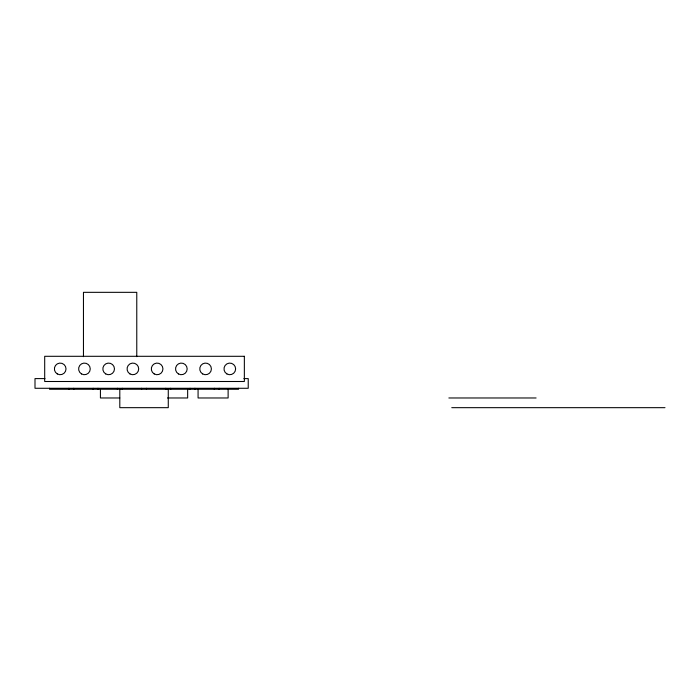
<?xml version="1.0" encoding="UTF-8"?>
<svg xmlns="http://www.w3.org/2000/svg" width="700" height="700" viewBox="0 0 700 700"><rect width="100%" height="100%" fill="white"/><g stroke="black" fill="none" stroke-linecap="round" stroke-linejoin="round"><path stroke-width="1.05" d="M44.975 378.595L35 378.595L35 388.281L248.229 388.281L248.229 378.595L243.854 378.595M119.805 397.976L100.424 397.976L100.424 389.358M167.475 397.976L187.653 397.976L187.653 389.358M448.858 397.976L536.095 397.976M451.771 407.671L665 407.671M238.543 388.281L238.543 389.252L49.542 389.252L49.542 388.281M228.121 389.358L228.121 397.976L198.074 397.976L198.074 389.358M219.153 388.281L219.153 389.252M214.305 388.281L214.305 389.252M194.924 388.281L194.924 389.252M190.076 388.281L190.076 389.252M170.695 388.281L170.695 389.252M168.271 389.358L168.271 407.671L119.805 407.671L119.805 389.358M165.847 388.281L165.847 389.252M146.457 388.281L146.457 389.252M141.619 388.281L141.619 389.252M136.771 356.668L136.771 292.329L83.457 292.329L83.457 356.668M122.229 388.281L122.229 389.252M117.381 388.281L117.381 389.252M98 388.281L98 389.252M93.152 388.281L93.152 389.252M73.771 388.281L73.771 389.252M68.924 388.281L68.924 389.252M244.352 356.3L44.695 356.3L44.695 381.5L244.352 381.5L244.352 356.3M57.295 373.94A5.819 5.819 0 0 0 66.019 368.9A5.819 5.819 0 0 0 57.295 363.86A5.819 5.819 0 0 0 57.295 373.94M226.905 373.94A5.819 5.819 0 0 0 235.629 368.9A5.819 5.819 0 0 0 226.905 363.86A5.819 5.819 0 0 0 226.905 373.94M202.676 373.94A5.819 5.819 0 0 0 211.4 368.9A5.819 5.819 0 0 0 202.676 363.86A5.819 5.819 0 0 0 202.676 373.94M178.447 373.94A5.819 5.819 0 0 0 187.171 368.9A5.819 5.819 0 0 0 178.447 363.86A5.819 5.819 0 0 0 178.447 373.94M154.219 373.94A5.819 5.819 0 0 0 162.942 368.9A5.819 5.819 0 0 0 154.219 363.86A5.819 5.819 0 0 0 154.219 373.94M129.981 373.94A5.819 5.819 0 0 0 138.705 368.9A5.819 5.819 0 0 0 129.981 363.86A5.819 5.819 0 0 0 129.981 373.94M105.752 373.94A5.819 5.819 0 0 0 114.476 368.9A5.819 5.819 0 0 0 105.752 363.86A5.819 5.819 0 0 0 105.752 373.94M81.524 373.94A5.819 5.819 0 0 0 90.248 368.9A5.819 5.819 0 0 0 81.524 363.86A5.819 5.819 0 0 0 81.524 373.94"/></g></svg>
